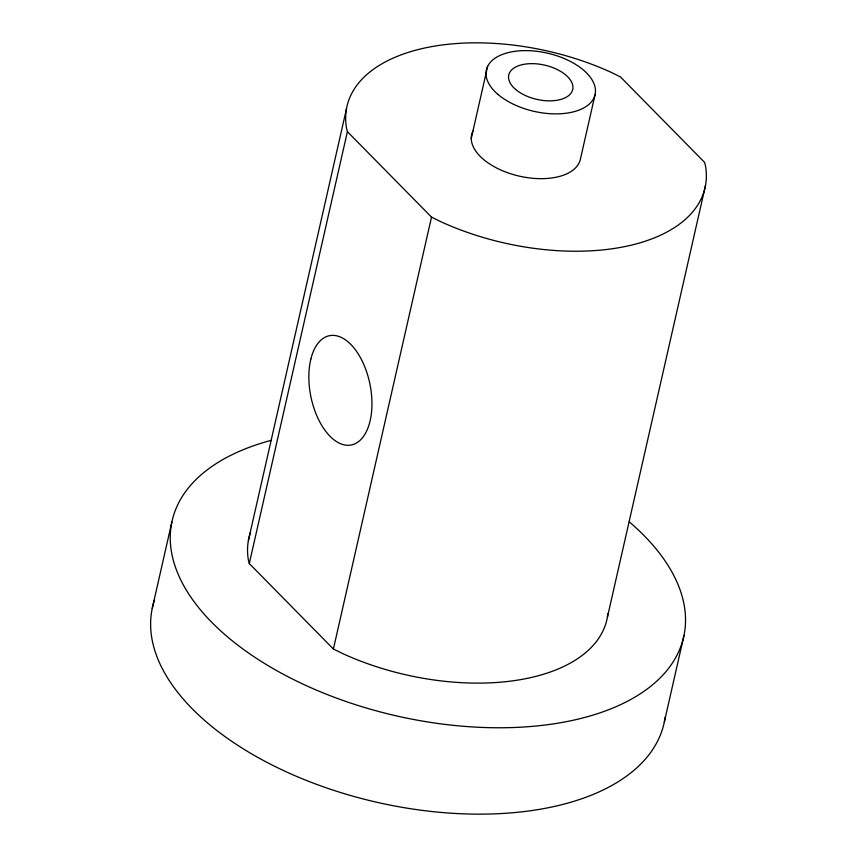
<?xml version="1.0" encoding="UTF-8"?>
<svg xmlns="http://www.w3.org/2000/svg" width="857" height="857" viewBox="0 0 857 857"><rect width="100%" height="100%" fill="white"/><g stroke="black" fill="none" stroke-linecap="round" stroke-linejoin="round"><path stroke-width="1.29" d="M152.225 608.449L171.85 522.074M248.38 540.563L346.507 108.678M607.913 613.687A183.591 98.373 12.8 0 1 343.046 653.752L333.394 649.006L249.291 563.552L347.406 131.667L346.549 128.314A183.591 98.373 12.8 0 1 425.64 47.81A183.591 98.373 12.8 0 1 610.848 72.202L620.489 76.948L704.604 162.391L705.472 165.744A183.591 98.373 12.8 0 1 626.371 246.259A183.591 98.373 12.8 0 1 441.173 221.867L431.521 217.121L347.406 131.667M333.394 649.006L431.521 217.121M471.264 138.459L487.622 66.375M595.079 94.57L580.36 159.359A55.737 29.866 12.8 0 1 516.032 175.331A55.737 29.866 12.8 0 1 472.903 131.153M607.388 617.276L705.515 185.391M664.293 722.151L683.918 635.765M249.291 563.552L248.423 560.21A183.591 98.373 12.8 0 1 250.544 532.401M665.161 717.202A262.274 140.537 12.8 0 1 376.041 802.088A262.274 140.537 12.8 0 1 154.528 599.975M629.284 521.838A262.274 140.537 12.8 0 1 587.334 716.741A262.274 140.537 12.8 0 1 224.534 634.309A262.274 140.537 12.8 0 1 270.93 440.423M310.845 359.126A55.737 30.188 78.7 0 0 345.617 445.126A55.737 30.188 78.7 0 0 364.75 366.764A55.737 30.188 78.7 0 0 310.845 359.126M498.003 94.441A55.737 29.866 12.8 0 0 591.737 101.437A55.737 29.866 12.8 0 0 532.443 50.874A55.737 29.866 12.8 0 0 498.003 94.441M515.678 89.492A32.78 17.569 12.8 0 0 570.783 93.467A32.78 17.569 12.8 0 0 535.711 63.782A32.78 17.569 12.8 0 0 515.678 89.492"/></g></svg>
